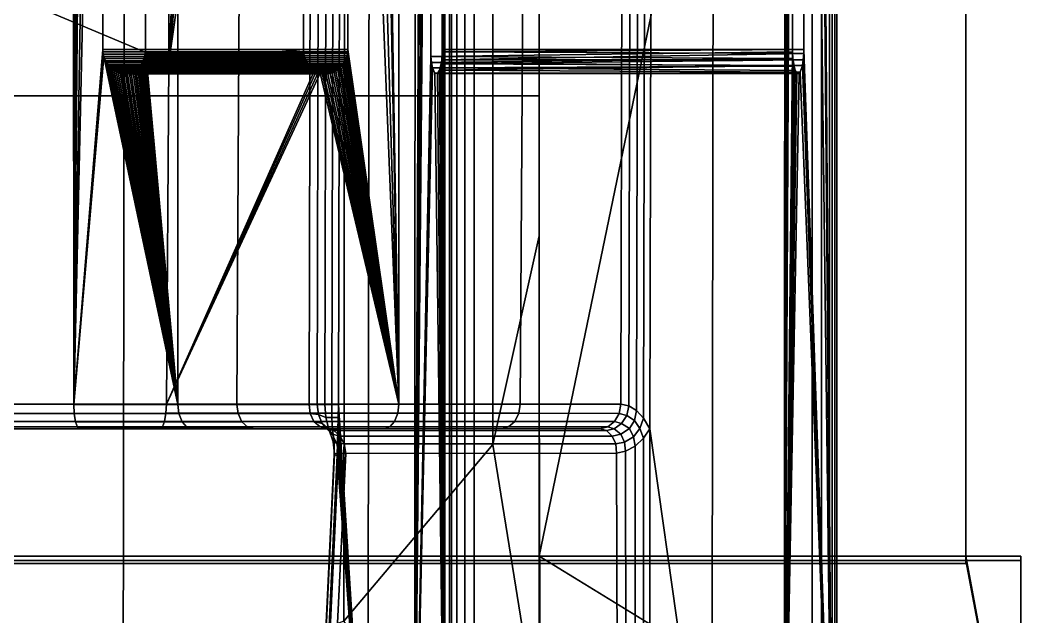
# Model space of a CAD drawing. Extents: x -11.8 to 11.8, y 0 to 23.8.
# Drawn here: x 9.78 to 11.822, y 4.457 to 5.674 of the extents above; entities that cross this region are included whole.
import ezdxf

# ---------------------------------------------------------------- set-up
doc = ezdxf.new("R2010")
doc.units = 0
doc.layers.add('SHP78CM5N_TRADECAD', color=251, linetype='CONTINUOUS')

msp = doc.modelspace()

# ---------------------------------------------------------------- linework, layer by layer
at = {"layer": 'SHP78CM5N_TRADECAD'}
for points in [[(9.9902, 4.278, 32.9068), (9.5391, 4.3194, 33.0011), (9.5391, 22.9691, 33.0011), (10.0176, 22.9691, 32.9098)], [(10.4404, 4.4481, 32.6025), (9.9902, 4.278, 32.9068), (10.0176, 22.9691, 32.9098), (10.4583, 22.9691, 32.6203)], [(10.7448, 4.8089, 32.1522), (10.4404, 4.4481, 32.6025), (10.4583, 22.9691, 32.6203), (10.7478, 22.9691, 32.1796)], [(10.8391, 22.9691, 31.7011), (10.8391, 5.234, 31.7011), (10.7448, 4.8089, 32.1522), (10.7478, 22.9691, 32.1796)], [(10.8391, 13.9465, 26.8857), (10.8391, 11.9646, 27.2942), (10.8391, 5.234, 31.7011), (10.8391, 22.9691, 31.7011)], [(11.4462, 3.9459, 29.1788), (11.4462, 3.9459, 29.2038), (11.4462, 19.7805, 29.3172), (11.4462, 19.8019, 29.2928)], [(11.4462, 12.0554, 27.1283), (11.4462, 11.355, 27.0879), (11.4462, 3.9459, 29.1788), (11.4462, 19.8019, 29.2928)], [(11.4462, 3.9459, 29.2038), (11.4461, 3.9459, 29.2288), (11.4462, 19.7647, 29.3425), (11.4462, 19.7805, 29.3172)], [(9.5009, 4.8906, 32.9333), (9.8895, 4.8904, 32.842), (9.8795, 19.7645, 32.8485)], [(9.5009, 4.8906, 32.9333), (9.8795, 19.7645, 32.8485), (9.8904, 19.7478, 32.8411)], [(9.8904, 19.7478, 32.8411), (9.7019, 19.749, 32.888), (9.5009, 4.8906, 32.9333)], [(9.6242, 5.7813, 33.7197), (9.7365, 19.7496, 33.7026), (10.0749, 19.7485, 33.6266), (10.0836, 5.5886, 33.6232)], [(9.8904, 19.7478, 32.8411), (9.8795, 19.7645, 32.8485), (9.8895, 4.8904, 32.842)], [(10.0966, 19.7496, 32.7218), (10.0346, 7.5145, 32.7742), (10.0359, 5.6145, 32.7761), (10.102, 4.8903, 32.7336)], [(10.0836, 5.5886, 33.6232), (10.0749, 19.7485, 33.6266), (10.3539, 13.2645, 33.4735), (10.355, 11.3645, 33.4753)], [(10.102, 4.8903, 32.7336), (10.2223, 4.8903, 32.6393), (10.3053, 19.7519, 32.5689), (10.0966, 19.7496, 32.7218)], [(10.3053, 19.7519, 32.5689), (10.2223, 4.8903, 32.6393), (10.3698, 4.8904, 32.5108), (10.4041, 19.7536, 32.4333)], [(10.3698, 4.8904, 32.5108), (10.3863, 4.8904, 32.4921), (10.4207, 19.7538, 32.4146), (10.4041, 19.7536, 32.4333)], [(10.3863, 4.8904, 32.4921), (10.4018, 4.8903, 32.4726), (10.4362, 19.754, 32.3951), (10.4207, 19.7538, 32.4146)], [(10.4018, 4.8903, 32.4726), (10.4161, 4.8901, 32.4523), (10.4507, 19.7542, 32.3747), (10.4362, 19.754, 32.3951)], [(10.4161, 4.8901, 32.4523), (10.4294, 4.8898, 32.4313), (10.464, 19.7544, 32.3537), (10.4507, 19.7542, 32.3747)], [(10.5116, 19.7548, 32.2826), (10.464, 19.7544, 32.3537), (10.4294, 4.8898, 32.4313), (10.4894, 3.9459, 32.3223)], [(10.4894, 3.9459, 32.3223), (10.5848, 3.9462, 32.1012), (10.5956, 19.7543, 32.1049), (10.5116, 19.7548, 32.2826)], [(10.5526, 4.8909, 33.3753), (10.5503, 19.7357, 33.377), (10.8946, 19.7531, 33.0873), (10.8, 4.8909, 33.1847)], [(10.6177, 12.2984, 31.9642), (10.5956, 19.7543, 32.1049), (10.5848, 3.9462, 32.1012), (10.6179, 11.3548, 31.9632)], [(10.6413, 11.3645, 31.8655), (10.6469, 3.946, 31.8423), (10.6469, 19.7517, 31.8423), (10.6413, 14.2395, 31.8655)], [(10.6561, 19.7516, 29.3921), (10.6469, 19.7517, 31.8423), (10.6469, 3.946, 31.8423), (10.6561, 3.9459, 29.2785)], [(10.6561, 3.9459, 29.2285), (10.6562, 3.9459, 29.2035), (10.6562, 19.7536, 29.3171), (10.6562, 19.7525, 29.3421)], [(10.6561, 3.9459, 29.2535), (10.6561, 3.9459, 29.2285), (10.6562, 19.7525, 29.3421), (10.6561, 19.7518, 29.3671)], [(10.6561, 3.9459, 29.2785), (10.6561, 3.9459, 29.2535), (10.6561, 19.7518, 29.3671), (10.6561, 19.7516, 29.3921)], [(10.6562, 3.9459, 29.2035), (10.6562, 3.9459, 29.1785), (10.6562, 19.7552, 29.2921), (10.6562, 19.7536, 29.3171)], [(10.6562, 3.9459, 29.1785), (10.6562, 11.355, 27.0876), (10.6562, 12.0554, 27.128), (10.6562, 19.7552, 29.2921)], [(10.8, 4.8909, 33.1847), (10.8946, 19.7531, 33.0873), (11.0403, 19.7543, 32.9093), (11.0058, 4.8909, 32.9869)], [(11.0219, 4.8876, 32.9686), (11.0058, 4.8909, 32.9869), (11.0403, 19.7543, 32.9093), (11.0568, 19.7544, 32.8907)], [(11.0376, 4.8779, 32.9487), (11.0219, 4.8876, 32.9686), (11.0568, 19.7544, 32.8907), (11.0723, 19.7545, 32.8712)], [(11.0522, 4.8621, 32.928), (11.0376, 4.8779, 32.9487), (11.0723, 19.7545, 32.8712), (11.0867, 19.7545, 32.8509)], [(11.0651, 4.8408, 32.9074), (11.0522, 4.8621, 32.928), (11.0867, 19.7545, 32.8509), (11.1, 19.7545, 32.8298)], [(11.2138, 19.7547, 32.6475), (11.1915, 3.9459, 32.6872), (11.0651, 4.8408, 32.9074), (11.1, 19.7545, 32.8298)], [(11.3392, 3.9459, 32.3498), (11.1915, 3.9459, 32.6872), (11.2138, 19.7547, 32.6475), (11.35, 19.7539, 32.3535)], [(11.3599, 11.3645, 32.2838), (11.3392, 3.9459, 32.3498), (11.35, 19.7539, 32.3535), (11.3612, 13.2645, 32.2844)], [(11.4369, 19.7516, 31.9274), (11.4369, 3.9459, 31.9274), (11.3828, 11.3645, 32.1848), (11.3841, 13.2695, 32.1856)], [(11.4461, 19.7516, 29.3924), (11.4461, 3.9459, 29.2788), (11.4369, 3.9459, 31.9274), (11.4369, 19.7516, 31.9274)], [(11.4461, 3.9459, 29.2288), (11.4461, 3.9459, 29.2538), (11.4461, 19.7549, 29.368), (11.4462, 19.7647, 29.3425)], [(11.4461, 3.9459, 29.2538), (11.4461, 3.9459, 29.2788), (11.4461, 19.7516, 29.3924), (11.4461, 19.7549, 29.368)], [(9.9427, 17.1145, 32.816), (9.9409, 19.0145, 32.8132), (9.8904, 19.7478, 32.8411), (9.8895, 4.8904, 32.842)], [(10.4444, 13.2645, 33.4295), (10.5503, 19.7357, 33.377), (10.5526, 4.8909, 33.3753), (10.4456, 11.3645, 33.4313)], [(9.9436, 16.1395, 32.8173), (9.9427, 17.1145, 32.816), (9.8895, 4.8904, 32.842)], [(9.9479, 11.3645, 32.8242), (9.9436, 16.1395, 32.8173), (9.8895, 4.8904, 32.842)], [(10.8391, 12.2355, 0.0397), (-11.8433, 14.8549, 0.0397), (-11.8433, 4.581, 0.0397), (10.8391, 4.581, 0.0397)], [(11.7095, 12.2436, 0.0397), (10.8391, 12.2355, 0.0397), (10.8391, 4.581, 0.0397), (11.7095, 8.787, 0.0397)], [(10.8391, 11.9646, 27.2942), (10.8391, 10.0756, 26.8859), (10.8391, 5.234, 31.7011)], [(9.9487, 8.4895, 32.8254), (9.9479, 11.3645, 32.8242), (9.8895, 4.8904, 32.842)], [(10.0836, 5.5886, 33.6232), (10.355, 11.3645, 33.4753), (10.3556, 10.3895, 33.4762)], [(10.5526, 4.8909, 33.3753), (10.4461, 10.3895, 33.4322), (10.4456, 11.3645, 33.4313)], [(10.6179, 11.3548, 31.9632), (10.5848, 3.9462, 32.1012), (10.6177, 10.3895, 31.9642), (10.619, 11.3415, 31.9587)], [(10.6469, 3.946, 31.8423), (10.6413, 11.3645, 31.8655), (10.6411, 10.3992, 31.8664), (10.6413, 8.4895, 31.8655)], [(10.6562, 3.9459, 29.1785), (10.6562, 10.493, 26.9418), (10.6562, 11.355, 27.0876)], [(11.3593, 10.3895, 32.2835), (11.3392, 3.9459, 32.3498), (11.3599, 11.3645, 32.2838), (11.3604, 11.3502, 32.2818)], [(11.4369, 3.9459, 31.9274), (11.3817, 10.4039, 32.1866), (11.3828, 11.3645, 32.1848)], [(11.4462, 11.355, 27.0879), (11.4462, 10.493, 26.9422), (11.4462, 3.9459, 29.1788)], [(10.6562, 3.9459, 29.1785), (10.6562, 9.9216, 26.7533), (10.6562, 10.493, 26.9418)], [(11.4462, 10.493, 26.9422), (11.4462, 9.9216, 26.7536), (11.4462, 3.9459, 29.1788)], [(11.4369, 3.9459, 31.9274), (11.3809, 8.4895, 32.184), (11.3817, 10.4039, 32.1866)], [(10.0836, 5.5886, 33.6232), (10.3556, 10.3895, 33.4762), (10.3567, 8.4895, 33.4779)], [(10.5526, 4.8909, 33.3753), (10.4472, 8.4895, 33.4339), (10.4461, 10.3895, 33.4322)], [(10.5848, 3.9462, 32.1012), (10.6177, 8.4846, 31.9639), (10.6177, 10.3895, 31.9642)], [(11.3392, 3.9459, 32.3498), (11.3593, 10.3895, 32.2835), (11.3581, 8.4846, 32.2828)], [(10.8391, 9.0978, 26.3881), (10.8391, 4.9434, 31.7011), (10.8391, 5.234, 31.7011), (10.8391, 10.0756, 26.8859)], [(10.6562, 3.9459, 29.1785), (10.6562, 9.4008, 26.4923), (10.6562, 9.9216, 26.7533)], [(11.4462, 9.9216, 26.7536), (11.4462, 9.4008, 26.4926), (11.4462, 3.9459, 29.1788)], [(10.6562, 3.9459, 29.1785), (10.6562, 8.9125, 26.1578), (10.6562, 9.4008, 26.4923)], [(11.4462, 9.4008, 26.4926), (11.4462, 8.9125, 26.1581), (11.4462, 3.9459, 29.1788)], [(10.8391, 8.1896, 25.6384), (10.8391, 4.5783, 31.8761), (10.8391, 4.9434, 31.7011), (10.8391, 9.0978, 26.3881)], [(10.6562, 3.9459, 29.1785), (10.6562, 8.4673, 25.7542), (10.6562, 8.9125, 26.1578)], [(11.4462, 8.9125, 26.1581), (11.4462, 8.4673, 25.7545), (11.4462, 3.9459, 29.1788)], [(11.7096, 7.1256, 4.7574), (11.7095, 8.8787, 2.9884), (11.7095, 8.7869, 0.0397), (11.7095, 4.581, 0.0397)], [(11.7095, 8.787, 0.0397), (10.8391, 4.581, 0.0397), (11.7095, 4.581, 0.0397), (11.7095, 8.7869, 0.0397)], [(9.9487, 7.5145, 32.8254), (9.9487, 8.4895, 32.8254), (9.8895, 4.8904, 32.842)], [(10.0836, 5.5886, 33.6232), (10.3567, 8.4895, 33.4779), (10.3569, 8.4846, 33.4778)], [(10.0836, 5.5886, 33.6232), (10.3569, 8.4846, 33.4778), (10.3575, 7.5195, 33.4787)], [(10.5526, 4.8909, 33.3753), (10.4478, 7.5145, 33.4348), (10.4472, 8.4895, 33.4339)], [(10.5848, 3.9462, 32.1012), (10.6177, 7.5145, 31.9642), (10.6177, 8.4846, 31.9639)], [(10.6469, 3.946, 31.8423), (10.6413, 8.4895, 31.8655), (10.6413, 7.5145, 31.8655)], [(11.3392, 3.9459, 32.3498), (11.3581, 8.4846, 32.2828), (11.3574, 7.5145, 32.2827)], [(11.379, 5.6145, 32.1832), (11.3798, 7.5289, 32.1858), (11.3809, 8.4895, 32.184)], [(11.4369, 3.9459, 31.9274), (11.379, 5.6145, 32.1832), (11.3809, 8.4895, 32.184)], [(10.6562, 3.9459, 29.1785), (10.6562, 8.0757, 25.2876), (10.6562, 8.4673, 25.7542)], [(11.4462, 8.4673, 25.7545), (11.4462, 8.0757, 25.288), (11.4462, 3.9459, 29.1788)], [(10.8391, 7.5937, 24.5935), (10.8391, 4.4466, 31.8095), (10.8391, 4.5783, 31.8761), (10.8391, 8.1896, 25.6384)], [(10.6562, 3.9459, 29.1785), (10.6562, 7.7499, 24.7937), (10.6562, 8.0757, 25.2876)], [(11.4462, 8.0757, 25.288), (11.4462, 7.7499, 24.794), (11.4462, 3.9459, 29.1788)], [(10.6562, 3.9459, 29.1785), (10.6562, 7.5006, 24.3073), (10.6562, 7.7499, 24.7937)], [(11.4462, 7.7499, 24.794), (11.4462, 7.5006, 24.3077), (11.4462, 3.9459, 29.1788)], [(10.8391, 7.1472, 23.1827), (10.8391, 4.332, 31.7658), (10.8391, 4.4466, 31.8095), (10.8391, 7.5937, 24.5935)], [(10.0836, 5.5886, 33.6232), (10.3575, 7.5195, 33.4787), (10.3573, 7.5145, 33.4788)], [(10.6413, 7.5145, 31.8655), (11.3798, 7.5289, 32.1858), (11.379, 5.6145, 32.1832), (10.6413, 5.6145, 31.8655)], [(9.9487, 5.6145, 32.8255), (9.9487, 7.5145, 32.8254), (9.8895, 4.8904, 32.842)], [(9.9487, 5.6145, 32.8255), (10.3584, 5.6145, 33.4805), (10.3573, 7.5145, 33.4788), (9.9487, 7.5145, 32.8254)], [(10.4489, 5.6145, 33.4365), (10.0359, 5.6145, 32.7761), (10.0346, 7.5145, 32.7742), (10.4478, 7.5145, 33.4348)], [(10.0836, 5.5886, 33.6232), (10.3573, 7.5145, 33.4788), (10.3584, 5.6145, 33.4805)], [(10.5526, 4.8909, 33.3753), (10.4489, 5.6145, 33.4365), (10.4478, 7.5145, 33.4348)], [(10.5848, 3.9462, 32.1012), (10.6181, 5.6002, 31.9621), (10.6177, 7.5145, 31.9642)], [(10.6181, 5.6002, 31.9621), (11.3561, 5.6096, 32.2819), (11.3574, 7.5145, 32.2827), (10.6177, 7.5145, 31.9642)], [(10.6469, 3.946, 31.8423), (10.6413, 7.5145, 31.8655), (10.6413, 5.6145, 31.8655)], [(10.6562, 3.9459, 29.1785), (10.6562, 7.3138, 23.7939), (10.6562, 7.5006, 24.3073)], [(11.3392, 3.9459, 32.3498), (11.3574, 7.5145, 32.2827), (11.3561, 5.6096, 32.2819)], [(11.4462, 7.5006, 24.3077), (11.4462, 7.3138, 23.7942), (11.4462, 3.9459, 29.1788)], [(10.6562, 3.9459, 29.1785), (10.6562, 7.1746, 23.2194), (10.6562, 7.3138, 23.7939)], [(11.4462, 7.3138, 23.7942), (11.4462, 7.1746, 23.2197), (11.4462, 3.9459, 29.1788)], [(10.6562, 3.9459, 29.1785), (10.6562, 7.0882, 22.5968), (10.6562, 7.1746, 23.2194)], [(11.4462, 7.1746, 23.2197), (11.4462, 7.0882, 22.5971), (11.4462, 3.9459, 29.1788)], [(10.8391, 3.9269, 31.7011), (10.8391, 4.332, 31.7658), (10.8391, 7.1472, 23.1827)], [(10.8391, 7.1472, 23.1827), (10.8391, 7.1256, 16.3742), (10.8391, 3.9269, 12.3002), (10.8391, 3.9269, 31.7011)], [(10.8391, 3.9269, 12.2954), (10.8391, 7.1256, 16.3708), (10.8391, 7.1256, 7.1099), (10.8391, 3.9269, 6.3166)], [(10.8391, 3.9269, 12.3002), (10.8391, 7.1256, 16.3742), (10.8391, 7.1256, 16.3708), (10.8391, 3.9269, 12.2954)], [(10.8391, 5.5195, 6.3166), (10.8391, 7.1256, 7.1099), (10.8391, 5.704, 6.001)], [(10.8391, 5.5195, 6.3166), (10.8391, 3.9269, 6.3166), (10.8391, 7.1256, 7.1099)], [(11.7095, 4.5719, 3.3044), (11.7096, 7.1256, 4.7574), (11.7095, 4.581, 0.0397)], [(11.7096, 7.1256, 4.7574), (11.7095, 4.5719, 3.3044), (11.7095, 4.5661, 3.7945), (11.7095, 5.7163, 4.9527)], [(10.6562, 3.9823, 8.3646), (10.66, 3.9801, 8.3441), (10.66, 7.0906, 8.3325), (10.6562, 7.0858, 8.3621)], [(10.6562, 7.0592, 21.9408), (10.6562, 7.0882, 22.5968), (10.6562, 3.9459, 29.1785), (10.6562, 3.9737, 13.305)], [(10.66, 3.9801, 8.3441), (10.6709, 3.9782, 8.3267), (10.6709, 7.0946, 8.3075), (10.66, 7.0906, 8.3325)], [(10.6709, 3.9782, 8.3267), (10.6871, 3.9769, 8.3152), (10.6871, 7.0972, 8.2909), (10.6709, 7.0946, 8.3075)], [(10.6871, 3.9769, 8.3152), (10.7062, 3.9765, 8.3111), (10.7062, 7.0982, 8.2848), (10.6871, 7.0972, 8.2909)], [(11.3962, 3.9765, 8.3114), (11.3962, 7.0982, 8.2851), (10.7062, 7.0982, 8.2848), (10.7062, 3.9765, 8.3111)], [(11.3962, 3.9765, 8.3114), (11.4154, 3.9769, 8.3155), (11.4153, 7.0972, 8.2912), (11.3962, 7.0982, 8.2851)], [(11.4154, 3.9769, 8.3155), (11.4316, 3.9782, 8.3271), (11.4316, 7.0946, 8.3078), (11.4153, 7.0972, 8.2912)], [(11.4316, 3.9782, 8.3271), (11.4424, 3.9801, 8.3444), (11.4425, 7.0906, 8.3328), (11.4316, 7.0946, 8.3078)], [(11.4424, 3.9801, 8.3444), (11.4462, 3.9823, 8.3649), (11.4462, 7.0858, 8.3625), (11.4425, 7.0906, 8.3328)], [(11.4462, 3.9459, 29.1788), (11.4462, 7.0882, 22.5971), (11.4462, 7.0592, 21.9411), (11.4462, 3.9737, 13.305)], [(10.6562, 7.0795, 11.5923), (10.6562, 3.9767, 11.5923), (10.6562, 3.9823, 8.3646), (10.6562, 7.0858, 8.3621)], [(10.6562, 7.0761, 13.305), (10.6562, 3.9737, 13.305), (10.6562, 3.9767, 11.5923), (10.6562, 7.0795, 11.5923)], [(10.6562, 3.9737, 13.305), (10.6562, 7.0761, 13.305), (10.6562, 7.0592, 21.9408)], [(11.4462, 3.9767, 11.5923), (11.4462, 7.0795, 11.5923), (11.4462, 7.0858, 8.3625), (11.4462, 3.9823, 8.3649)], [(11.4462, 3.9737, 13.305), (11.4462, 7.0761, 13.305), (11.4462, 7.0795, 11.5923), (11.4462, 3.9767, 11.5923)], [(11.4462, 7.0592, 21.9411), (11.4462, 7.0761, 13.305), (11.4462, 3.9737, 13.305)], [(9.6208, 4.8909, 33.72), (9.6242, 5.7813, 33.7197), (10.0836, 5.5886, 33.6232), (10.0787, 4.8909, 33.6256)], [(-10.9122, 5.7163, 4.9527), (11.7095, 5.7163, 4.9527), (11.7095, 4.5661, 3.7945), (-11.8433, 4.5661, 3.7945)], [(10.8391, 5.5195, 6.3166), (10.8391, 5.704, 6.001), (-10.9122, 5.704, 6.001), (-10.9122, 5.5195, 6.3166)], [(9.949, 5.6096, 32.8254), (9.9487, 5.6145, 32.8255), (9.8895, 4.8904, 32.842)], [(9.9496, 5.6048, 32.8251), (9.949, 5.6096, 32.8254), (9.8895, 4.8904, 32.842)], [(9.9496, 5.6048, 32.8251), (9.8895, 4.8904, 32.842), (9.9507, 5.6002, 32.8247)], [(9.9507, 5.6002, 32.8247), (9.8895, 4.8904, 32.842), (10.102, 4.8903, 32.7336)], [(10.3584, 5.6145, 33.4805), (9.9487, 5.6145, 32.8255), (9.949, 5.6096, 32.8254), (10.3586, 5.6096, 33.4804)], [(10.3586, 5.6096, 33.4804), (9.949, 5.6096, 32.8254), (9.9496, 5.6048, 32.8251), (10.3592, 5.6048, 33.4801)], [(10.3592, 5.6048, 33.4801), (9.9496, 5.6048, 32.8251), (9.9507, 5.6002, 32.8247), (10.3603, 5.6002, 33.4797)], [(9.9522, 5.5958, 32.8241), (9.9507, 5.6002, 32.8247), (10.102, 4.8903, 32.7336)], [(10.3603, 5.6002, 33.4797), (9.9507, 5.6002, 32.8247), (9.9522, 5.5958, 32.8241), (10.3617, 5.5958, 33.479)], [(9.954, 5.5915, 32.8234), (9.9522, 5.5958, 32.8241), (10.102, 4.8903, 32.7336)], [(10.3617, 5.5958, 33.479), (9.9522, 5.5958, 32.8241), (9.954, 5.5915, 32.8234), (10.3634, 5.5915, 33.4781)], [(10.102, 4.8903, 32.7336), (10.0334, 5.5972, 32.7779), (10.0319, 5.5929, 32.779)], [(10.0334, 5.5972, 32.7779), (10.4462, 5.5972, 33.4379), (10.4445, 5.5929, 33.4387), (10.0319, 5.5929, 32.779)], [(10.102, 4.8903, 32.7336), (10.0345, 5.6017, 32.7771), (10.0334, 5.5972, 32.7779)], [(10.0345, 5.6017, 32.7771), (10.4474, 5.6017, 33.4373), (10.4462, 5.5972, 33.4379), (10.0334, 5.5972, 32.7779)], [(10.102, 4.8903, 32.7336), (10.0353, 5.6064, 32.7765), (10.0345, 5.6017, 32.7771)], [(10.0353, 5.6064, 32.7765), (10.4483, 5.6064, 33.4368), (10.4474, 5.6017, 33.4373), (10.0345, 5.6017, 32.7771)], [(10.102, 4.8903, 32.7336), (10.0357, 5.6096, 32.7763), (10.0353, 5.6064, 32.7765)], [(10.0357, 5.6096, 32.7763), (10.4487, 5.6096, 33.4367), (10.4483, 5.6064, 33.4368), (10.0353, 5.6064, 32.7765)], [(10.102, 4.8903, 32.7336), (10.0359, 5.6145, 32.7761), (10.0357, 5.6096, 32.7763)], [(10.0359, 5.6145, 32.7761), (10.4489, 5.6145, 33.4365), (10.4487, 5.6096, 33.4367), (10.0357, 5.6096, 32.7763)], [(10.0836, 5.5886, 33.6232), (10.3584, 5.6145, 33.4805), (10.3586, 5.6096, 33.4804)], [(10.0836, 5.5886, 33.6232), (10.3586, 5.6096, 33.4804), (10.3592, 5.6048, 33.4801)], [(10.0836, 5.5886, 33.6232), (10.3592, 5.6048, 33.4801), (10.3603, 5.6002, 33.4797)], [(10.0836, 5.5886, 33.6232), (10.3603, 5.6002, 33.4797), (10.3617, 5.5958, 33.479)], [(10.0836, 5.5886, 33.6232), (10.3617, 5.5958, 33.479), (10.3634, 5.5915, 33.4781)], [(10.5526, 4.8909, 33.3753), (10.4445, 5.5929, 33.4387), (10.4462, 5.5972, 33.4379)], [(10.5526, 4.8909, 33.3753), (10.4462, 5.5972, 33.4379), (10.4474, 5.6017, 33.4373)], [(10.5526, 4.8909, 33.3753), (10.4474, 5.6017, 33.4373), (10.4483, 5.6064, 33.4368)], [(10.5526, 4.8909, 33.3753), (10.4483, 5.6064, 33.4368), (10.4487, 5.6096, 33.4367)], [(10.5526, 4.8909, 33.3753), (10.4487, 5.6096, 33.4367), (10.4489, 5.6145, 33.4365)], [(10.5848, 3.9462, 32.1012), (10.6195, 5.5875, 31.9564), (10.6181, 5.6002, 31.9621)], [(10.6181, 5.6002, 31.9621), (11.3569, 5.5958, 32.2786), (11.3561, 5.6096, 32.2819)], [(10.6195, 5.5875, 31.9564), (11.3569, 5.5958, 32.2786), (10.6181, 5.6002, 31.9621)], [(10.6195, 5.5875, 31.9564), (11.3592, 5.5803, 32.2687), (11.3569, 5.5958, 32.2786)], [(10.6413, 5.6096, 31.8657), (11.3788, 5.6064, 32.1838), (10.6402, 5.5929, 31.8703)], [(10.6469, 3.946, 31.8423), (10.6413, 5.6096, 31.8657), (10.6402, 5.5929, 31.8703)], [(10.6402, 5.5929, 31.8703), (11.3788, 5.6064, 32.1838), (11.3779, 5.5929, 32.188)], [(10.6413, 5.6096, 31.8657), (11.379, 5.6145, 32.1832), (11.3788, 5.6064, 32.1838)], [(11.379, 5.6145, 32.1832), (10.6413, 5.6096, 31.8657), (10.6413, 5.6145, 31.8655)], [(10.6469, 3.946, 31.8423), (10.6413, 5.6145, 31.8655), (10.6413, 5.6096, 31.8657)], [(11.3392, 3.9459, 32.3498), (11.3561, 5.6096, 32.2819), (11.3569, 5.5958, 32.2786)], [(11.3392, 3.9459, 32.3498), (11.3569, 5.5958, 32.2786), (11.3592, 5.5803, 32.2687)], [(11.4369, 3.9459, 31.9274), (11.3779, 5.5929, 32.188), (11.3788, 5.6064, 32.1838)], [(11.4369, 3.9459, 31.9274), (11.3788, 5.6064, 32.1838), (11.379, 5.6145, 32.1832)], [(9.9563, 5.5875, 32.8226), (9.954, 5.5915, 32.8234), (10.102, 4.8903, 32.7336)], [(10.3634, 5.5915, 33.4781), (9.954, 5.5915, 32.8234), (9.9563, 5.5875, 32.8226), (10.3656, 5.5875, 33.4771)], [(9.9588, 5.5838, 32.8216), (9.9563, 5.5875, 32.8226), (10.102, 4.8903, 32.7336)], [(10.368, 5.5838, 33.4759), (10.3656, 5.5875, 33.4771), (9.9563, 5.5875, 32.8226), (9.9588, 5.5838, 32.8216)], [(9.9616, 5.5803, 32.8205), (9.9588, 5.5838, 32.8216), (10.102, 4.8903, 32.7336)], [(10.3707, 5.5803, 33.4746), (10.368, 5.5838, 33.4759), (9.9588, 5.5838, 32.8216), (9.9616, 5.5803, 32.8205)], [(9.9648, 5.5771, 32.8193), (9.9616, 5.5803, 32.8205), (10.102, 4.8903, 32.7336)], [(10.3707, 5.5803, 33.4746), (9.9616, 5.5803, 32.8205), (9.9648, 5.5771, 32.8193), (10.3737, 5.5771, 33.4732)], [(9.9682, 5.5742, 32.818), (9.9648, 5.5771, 32.8193), (10.102, 4.8903, 32.7336)], [(10.3737, 5.5771, 33.4732), (9.9648, 5.5771, 32.8193), (9.9682, 5.5742, 32.818), (10.3769, 5.5742, 33.4716)], [(10.102, 4.8903, 32.7336), (10.0231, 5.5781, 32.7854), (10.0203, 5.5751, 32.7875)], [(10.0231, 5.5781, 32.7854), (10.4347, 5.5781, 33.4435), (10.4316, 5.5751, 33.445), (10.0203, 5.5751, 32.7875)], [(10.0257, 5.5814, 32.7835), (10.4376, 5.5814, 33.4421), (10.4347, 5.5781, 33.4435), (10.0231, 5.5781, 32.7854)], [(10.102, 4.8903, 32.7336), (10.0257, 5.5814, 32.7835), (10.0231, 5.5781, 32.7854)], [(10.102, 4.8903, 32.7336), (10.0281, 5.585, 32.7818), (10.0257, 5.5814, 32.7835)], [(10.0281, 5.585, 32.7818), (10.4402, 5.585, 33.4408), (10.4376, 5.5814, 33.4421), (10.0257, 5.5814, 32.7835)], [(10.102, 4.8903, 32.7336), (10.0301, 5.5888, 32.7803), (10.0281, 5.585, 32.7818)], [(10.0301, 5.5888, 32.7803), (10.4425, 5.5888, 33.4397), (10.4402, 5.585, 33.4408), (10.0281, 5.585, 32.7818)], [(10.102, 4.8903, 32.7336), (10.0319, 5.5929, 32.779), (10.0301, 5.5888, 32.7803)], [(10.0319, 5.5929, 32.779), (10.4445, 5.5929, 33.4387), (10.4425, 5.5888, 33.4397), (10.0301, 5.5888, 32.7803)], [(10.0787, 4.8909, 33.6256), (10.0836, 5.5886, 33.6232), (10.3804, 5.5716, 33.4699)], [(10.0836, 5.5886, 33.6232), (10.3634, 5.5915, 33.4781), (10.3656, 5.5875, 33.4771)], [(10.0836, 5.5886, 33.6232), (10.3656, 5.5875, 33.4771), (10.368, 5.5838, 33.4759)], [(10.0836, 5.5886, 33.6232), (10.368, 5.5838, 33.4759), (10.3707, 5.5803, 33.4746)], [(10.0836, 5.5886, 33.6232), (10.3707, 5.5803, 33.4746), (10.3737, 5.5771, 33.4732)], [(10.0836, 5.5886, 33.6232), (10.3737, 5.5771, 33.4732), (10.3769, 5.5742, 33.4716)], [(10.0836, 5.5886, 33.6232), (10.3769, 5.5742, 33.4716), (10.3804, 5.5716, 33.4699)], [(10.5526, 4.8909, 33.3753), (10.4316, 5.5751, 33.445), (10.4347, 5.5781, 33.4435)], [(10.5526, 4.8909, 33.3753), (10.4347, 5.5781, 33.4435), (10.4376, 5.5814, 33.4421)], [(10.5526, 4.8909, 33.3753), (10.4376, 5.5814, 33.4421), (10.4402, 5.585, 33.4408)], [(10.5526, 4.8909, 33.3753), (10.4402, 5.585, 33.4408), (10.4425, 5.5888, 33.4397)], [(10.5526, 4.8909, 33.3753), (10.4425, 5.5888, 33.4397), (10.4445, 5.5929, 33.4387)], [(10.5848, 3.9462, 32.1012), (10.6217, 5.5771, 31.9475), (10.6195, 5.5875, 31.9564)], [(10.5848, 3.9462, 32.1012), (10.6469, 3.946, 31.8423), (10.6265, 5.5662, 31.9274), (10.6217, 5.5771, 31.9475)], [(10.6195, 5.5875, 31.9564), (10.6217, 5.5771, 31.9475), (11.3592, 5.5803, 32.2687)], [(10.6217, 5.5771, 31.9475), (11.3616, 5.5716, 32.2581), (11.3592, 5.5803, 32.2687)], [(10.6217, 5.5771, 31.9475), (10.6265, 5.5662, 31.9274), (11.3646, 5.5662, 32.2453), (11.3616, 5.5716, 32.2581)], [(10.6391, 5.585, 31.875), (11.3761, 5.5814, 32.1955), (10.6359, 5.5724, 31.8882)], [(10.6469, 3.946, 31.8423), (10.6391, 5.585, 31.875), (10.6359, 5.5724, 31.8882)], [(10.6359, 5.5724, 31.8882), (11.3761, 5.5814, 32.1955), (11.3718, 5.5682, 32.2141)], [(10.6391, 5.585, 31.875), (11.3779, 5.5929, 32.188), (11.3761, 5.5814, 32.1955)], [(10.6391, 5.585, 31.875), (10.6402, 5.5929, 31.8703), (11.3779, 5.5929, 32.188)], [(10.6469, 3.946, 31.8423), (10.6402, 5.5929, 31.8703), (10.6391, 5.585, 31.875)], [(11.3392, 3.9459, 32.3498), (11.3592, 5.5803, 32.2687), (11.3616, 5.5716, 32.2581)], [(11.4369, 3.9459, 31.9274), (11.3718, 5.5682, 32.2141), (11.3761, 5.5814, 32.1955)], [(11.4369, 3.9459, 31.9274), (11.3761, 5.5814, 32.1955), (11.3779, 5.5929, 32.188)], [(9.9719, 5.5716, 32.8166), (9.9682, 5.5742, 32.818), (10.102, 4.8903, 32.7336)], [(10.3769, 5.5742, 33.4716), (9.9682, 5.5742, 32.818), (9.9719, 5.5716, 32.8166), (10.3804, 5.5716, 33.4699)], [(9.9758, 5.5694, 32.8151), (9.9719, 5.5716, 32.8166), (10.102, 4.8903, 32.7336)], [(10.3804, 5.5716, 33.4699), (9.9719, 5.5716, 32.8166), (9.9758, 5.5694, 32.8151), (10.3841, 5.5694, 33.4681)], [(9.9799, 5.5676, 32.8135), (9.9758, 5.5694, 32.8151), (10.102, 4.8903, 32.7336)], [(10.388, 5.5676, 33.4662), (10.3841, 5.5694, 33.4681), (9.9758, 5.5694, 32.8151), (9.9799, 5.5676, 32.8135)], [(10.388, 5.5676, 33.4662), (9.9799, 5.5676, 32.8135), (9.9842, 5.5662, 32.8119), (10.3921, 5.5662, 33.4642)], [(9.9842, 5.5662, 32.8119), (9.9799, 5.5676, 32.8135), (10.102, 4.8903, 32.7336)], [(9.9869, 5.5656, 32.8108), (9.9842, 5.5662, 32.8119), (10.102, 4.8903, 32.7336)], [(10.3921, 5.5662, 33.4642), (9.9842, 5.5662, 32.8119), (9.9869, 5.5656, 32.8108), (10.3963, 5.5652, 33.4622)], [(9.9884, 5.5652, 32.8098), (9.9869, 5.5656, 32.8108), (10.102, 4.8903, 32.7336)], [(9.9884, 5.5652, 32.8098), (10.3963, 5.5652, 33.4622), (9.9869, 5.5656, 32.8108)], [(9.9911, 5.5648, 32.8081), (9.9884, 5.5652, 32.8098), (10.102, 4.8903, 32.7336)], [(9.9911, 5.5648, 32.8081), (10.3992, 5.5648, 33.4608), (10.3963, 5.5652, 33.4622), (9.9884, 5.5652, 32.8098)], [(9.9953, 5.5645, 32.8054), (9.9911, 5.5648, 32.8081), (10.102, 4.8903, 32.7336)], [(9.9953, 5.5645, 32.8054), (10.4037, 5.5645, 33.4586), (10.3992, 5.5648, 33.4608), (9.9911, 5.5648, 32.8081)], [(9.9953, 5.5645, 32.8054), (9.997, 5.5646, 32.8043), (10.4081, 5.5648, 33.4564), (10.4037, 5.5645, 33.4586)], [(9.997, 5.5646, 32.8043), (9.9953, 5.5645, 32.8054), (10.102, 4.8903, 32.7336)], [(9.9993, 5.5648, 32.8026), (9.997, 5.5646, 32.8043), (10.102, 4.8903, 32.7336)], [(9.9993, 5.5648, 32.8026), (10.4081, 5.5648, 33.4564), (9.997, 5.5646, 32.8043)], [(10.102, 4.8903, 32.7336), (10.0032, 5.5655, 32.7998), (9.9993, 5.5648, 32.8026)], [(9.9993, 5.5648, 32.8026), (10.0032, 5.5655, 32.7998), (10.4125, 5.5655, 33.4543), (10.4081, 5.5648, 33.4564)], [(10.102, 4.8903, 32.7336), (10.0069, 5.5666, 32.7971), (10.0032, 5.5655, 32.7998)], [(10.0069, 5.5666, 32.7971), (10.4167, 5.5666, 33.4523), (10.4125, 5.5655, 33.4543), (10.0032, 5.5655, 32.7998)], [(10.102, 4.8903, 32.7336), (10.0105, 5.5682, 32.7945), (10.0069, 5.5666, 32.7971)], [(10.0105, 5.5682, 32.7945), (10.4207, 5.5682, 33.4503), (10.4167, 5.5666, 33.4523), (10.0069, 5.5666, 32.7971)], [(10.0105, 5.5682, 32.7945), (10.014, 5.5701, 32.792), (10.4245, 5.5701, 33.4485), (10.4207, 5.5682, 33.4503)], [(10.102, 4.8903, 32.7336), (10.014, 5.5701, 32.792), (10.0105, 5.5682, 32.7945)], [(10.102, 4.8903, 32.7336), (10.0172, 5.5724, 32.7897), (10.014, 5.5701, 32.792)], [(10.0172, 5.5724, 32.7897), (10.4281, 5.5724, 33.4467), (10.4245, 5.5701, 33.4485), (10.014, 5.5701, 32.792)], [(10.102, 4.8903, 32.7336), (10.0203, 5.5751, 32.7875), (10.0172, 5.5724, 32.7897)], [(10.0172, 5.5724, 32.7897), (10.0203, 5.5751, 32.7875), (10.4316, 5.5751, 33.445), (10.4281, 5.5724, 33.4467)], [(10.0787, 4.8909, 33.6256), (10.3804, 5.5716, 33.4699), (10.3841, 5.5694, 33.4681)], [(10.0787, 4.8909, 33.6256), (10.3841, 5.5694, 33.4681), (10.388, 5.5676, 33.4662)], [(10.0787, 4.8909, 33.6256), (10.388, 5.5676, 33.4662), (10.3921, 5.5662, 33.4642)], [(10.5526, 4.8909, 33.3753), (10.0787, 4.8909, 33.6256), (10.3921, 5.5662, 33.4642)], [(10.5526, 4.8909, 33.3753), (10.3921, 5.5662, 33.4642), (10.3963, 5.5652, 33.4622)], [(10.5526, 4.8909, 33.3753), (10.3963, 5.5652, 33.4622), (10.3992, 5.5648, 33.4608)], [(10.5526, 4.8909, 33.3753), (10.3992, 5.5648, 33.4608), (10.4037, 5.5645, 33.4586)], [(10.5526, 4.8909, 33.3753), (10.4037, 5.5645, 33.4586), (10.4081, 5.5648, 33.4564)], [(10.5526, 4.8909, 33.3753), (10.4081, 5.5648, 33.4564), (10.4125, 5.5655, 33.4543)], [(10.5526, 4.8909, 33.3753), (10.4125, 5.5655, 33.4543), (10.4167, 5.5666, 33.4523)], [(10.5526, 4.8909, 33.3753), (10.4167, 5.5666, 33.4523), (10.4207, 5.5682, 33.4503)], [(10.5526, 4.8909, 33.3753), (10.4207, 5.5682, 33.4503), (10.4245, 5.5701, 33.4485)], [(10.5526, 4.8909, 33.3753), (10.4245, 5.5701, 33.4485), (10.4281, 5.5724, 33.4467)], [(10.5526, 4.8909, 33.3753), (10.4281, 5.5724, 33.4467), (10.4316, 5.5751, 33.445)], [(10.6265, 5.5662, 31.9274), (10.6318, 5.5655, 31.9052), (11.3697, 5.5655, 32.223), (11.3646, 5.5662, 32.2453)], [(10.6469, 3.946, 31.8423), (10.6318, 5.5655, 31.9052), (10.6265, 5.5662, 31.9274)], [(10.6359, 5.5724, 31.8882), (11.3718, 5.5682, 32.2141), (11.3697, 5.5655, 32.223), (10.6318, 5.5655, 31.9052)], [(10.6469, 3.946, 31.8423), (10.6359, 5.5724, 31.8882), (10.6318, 5.5655, 31.9052)], [(11.3392, 3.9459, 32.3498), (11.3616, 5.5716, 32.2581), (11.3646, 5.5662, 32.2453)], [(11.4369, 3.9459, 31.9274), (11.3392, 3.9459, 32.3498), (11.3697, 5.5655, 32.223), (11.3718, 5.5682, 32.2141)], [(11.3392, 3.9459, 32.3498), (11.3646, 5.5662, 32.2453), (11.3697, 5.5655, 32.223)], [(10.8391, 3.9269, 6.3166), (10.8391, 5.5195, 6.3166), (-10.9122, 5.5195, 6.3166), (-10.9122, 3.9269, 6.3166)], [(10.7448, 4.8089, 32.1522), (10.8391, 5.234, 31.7011), (10.8391, 4.9434, 31.7011), (10.8408, 4.2096, 32.6479)], [(10.8391, 4.5783, 31.8761), (10.8408, 4.1247, 32.67), (10.8408, 4.2096, 32.6479), (10.8391, 4.9434, 31.7011)], [(9.5009, 4.8906, 32.9333), (9.5012, 4.8715, 32.9372), (9.8903, 4.872, 32.8455), (9.8895, 4.8904, 32.842)], [(9.62, 4.8718, 33.7163), (9.6208, 4.8909, 33.72), (10.0787, 4.8909, 33.6256), (10.0777, 4.8725, 33.6223)], [(9.8895, 4.8904, 32.842), (9.8903, 4.872, 32.8455), (10.104, 4.8719, 32.7365), (10.102, 4.8903, 32.7336)], [(10.0777, 4.8725, 33.6223), (10.0787, 4.8909, 33.6256), (10.5526, 4.8909, 33.3753), (10.5506, 4.8725, 33.3724)], [(10.102, 4.8903, 32.7336), (10.104, 4.8719, 32.7365), (10.2247, 4.8719, 32.6418), (10.2223, 4.8903, 32.6393)], [(10.2223, 4.8903, 32.6393), (10.2247, 4.8719, 32.6418), (10.3718, 4.8716, 32.5121), (10.3698, 4.8904, 32.5108)], [(10.3863, 4.8904, 32.4921), (10.3698, 4.8904, 32.5108), (10.3718, 4.8716, 32.5121), (10.3889, 4.8697, 32.4941)], [(10.4037, 4.8639, 32.4743), (10.4018, 4.8903, 32.4726), (10.3863, 4.8904, 32.4921), (10.3889, 4.8697, 32.4941)], [(10.4158, 4.864, 32.4528), (10.4161, 4.8901, 32.4523), (10.4018, 4.8903, 32.4726), (10.4037, 4.8639, 32.4743)], [(10.4291, 4.864, 32.4315), (10.4294, 4.8898, 32.4313), (10.4161, 4.8901, 32.4523), (10.4158, 4.864, 32.4528)], [(10.4294, 4.8898, 32.4313), (10.4291, 4.864, 32.4315), (10.4894, 3.9459, 32.3223)], [(10.5506, 4.8725, 33.3724), (10.5526, 4.8909, 33.3753), (10.8, 4.8909, 33.1847), (10.7974, 4.8725, 33.1824)], [(10.7974, 4.8725, 33.1824), (10.8, 4.8909, 33.1847), (11.0058, 4.8909, 32.9869), (11.002, 4.8716, 32.9841)], [(11.002, 4.8716, 32.9841), (11.0058, 4.8909, 32.9869), (11.0219, 4.8876, 32.9686), (11.0177, 4.8679, 32.967)], [(11.0177, 4.8679, 32.967), (11.0219, 4.8876, 32.9686), (11.0376, 4.8779, 32.9487), (11.0339, 4.8574, 32.9481)], [(9.5012, 4.8715, 32.9372), (9.5027, 4.8553, 32.948), (9.893, 4.855, 32.8563), (9.8903, 4.872, 32.8455)], [(9.6183, 4.8556, 33.7056), (9.62, 4.8718, 33.7163), (10.0777, 4.8725, 33.6223), (10.075, 4.8556, 33.6115)], [(9.8903, 4.872, 32.8455), (9.893, 4.855, 32.8563), (10.1104, 4.8549, 32.7456), (10.104, 4.8719, 32.7365)], [(10.075, 4.8556, 33.6115), (10.0777, 4.8725, 33.6223), (10.5506, 4.8725, 33.3724), (10.5442, 4.8556, 33.3633)], [(10.104, 4.8719, 32.7365), (10.1104, 4.8549, 32.7456), (10.2327, 4.855, 32.6495), (10.2247, 4.8719, 32.6418)], [(10.2247, 4.8719, 32.6418), (10.2327, 4.855, 32.6495), (10.3796, 4.8554, 32.5181), (10.3718, 4.8716, 32.5121)], [(10.3889, 4.8697, 32.4941), (10.3718, 4.8716, 32.5121), (10.3796, 4.8554, 32.5181), (10.3964, 4.8515, 32.4999)], [(10.4097, 4.8401, 32.4791), (10.4037, 4.8639, 32.4743), (10.3889, 4.8697, 32.4941), (10.3964, 4.8515, 32.4999)], [(10.4097, 4.8401, 32.4791), (10.4173, 4.8392, 32.4552), (10.4158, 4.864, 32.4528), (10.4037, 4.8639, 32.4743)], [(10.4173, 4.8392, 32.4552), (10.4286, 4.8382, 32.4323), (10.4291, 4.864, 32.4315), (10.4158, 4.864, 32.4528)], [(10.4291, 4.864, 32.4315), (10.4286, 4.8382, 32.4323), (10.4894, 3.9459, 32.3223)], [(10.5442, 4.8556, 33.3633), (10.5506, 4.8725, 33.3724), (10.7974, 4.8725, 33.1824), (10.7892, 4.8556, 33.1749)], [(10.7892, 4.8556, 33.1749), (10.7974, 4.8725, 33.1824), (11.002, 4.8716, 32.9841), (10.9927, 4.8554, 32.9772)], [(11.0073, 4.8518, 32.9627), (10.9927, 4.8554, 32.9772), (11.002, 4.8716, 32.9841), (11.0177, 4.8679, 32.967)], [(11.0235, 4.8412, 32.9462), (11.0073, 4.8518, 32.9627), (11.0177, 4.8679, 32.967), (11.0339, 4.8574, 32.9481)], [(11.0339, 4.8574, 32.9481), (11.0376, 4.8779, 32.9487), (11.0522, 4.8621, 32.928), (11.0448, 4.8413, 32.9331)], [(11.0522, 4.8621, 32.928), (11.0651, 4.8408, 32.9074), (11.0522, 4.8218, 32.9219), (11.0448, 4.8413, 32.9331)], [(9.5027, 4.8553, 32.948), (9.5051, 4.8445, 32.9642), (9.8969, 4.8439, 32.8728), (9.893, 4.855, 32.8563)], [(9.5051, 4.8445, 32.9642), (9.508, 4.8407, 32.9832), (9.9012, 4.8404, 32.8907), (9.8969, 4.8439, 32.8728)], [(9.6129, 4.8409, 33.6707), (10.0666, 4.8409, 33.5772), (9.9012, 4.8404, 32.8907), (9.508, 4.8407, 32.9832)], [(9.6129, 4.8409, 33.6707), (9.6158, 4.8447, 33.6896), (10.0709, 4.8444, 33.5951), (10.0666, 4.8409, 33.5772)], [(9.6158, 4.8447, 33.6896), (9.6183, 4.8556, 33.7056), (10.075, 4.8556, 33.6115), (10.0709, 4.8444, 33.5951)], [(9.893, 4.855, 32.8563), (9.8969, 4.8439, 32.8728), (10.1201, 4.8438, 32.7595), (10.1104, 4.8549, 32.7456)], [(9.8969, 4.8439, 32.8728), (9.9012, 4.8404, 32.8907), (10.1307, 4.8403, 32.7746), (10.1201, 4.8438, 32.7595)], [(10.0666, 4.8409, 33.5772), (10.5239, 4.8409, 33.3344), (10.1307, 4.8403, 32.7746), (9.9012, 4.8404, 32.8907)], [(10.0666, 4.8409, 33.5772), (10.0709, 4.8444, 33.5951), (10.5345, 4.8444, 33.3494), (10.5239, 4.8409, 33.3344)], [(10.0709, 4.8444, 33.5951), (10.075, 4.8556, 33.6115), (10.5442, 4.8556, 33.3633), (10.5345, 4.8444, 33.3494)], [(10.1104, 4.8549, 32.7456), (10.1201, 4.8438, 32.7595), (10.245, 4.8438, 32.6612), (10.2327, 4.855, 32.6495)], [(10.1201, 4.8438, 32.7595), (10.1307, 4.8403, 32.7746), (10.2583, 4.8403, 32.6739), (10.245, 4.8438, 32.6612)], [(10.5239, 4.8409, 33.3344), (10.7634, 4.8409, 33.1507), (10.2583, 4.8403, 32.6739), (10.1307, 4.8403, 32.7746)], [(10.2327, 4.855, 32.6495), (10.245, 4.8438, 32.6612), (10.392, 4.8445, 32.5277), (10.3796, 4.8554, 32.5181)], [(10.245, 4.8438, 32.6612), (10.2583, 4.8403, 32.6739), (10.4069, 4.8406, 32.5392), (10.392, 4.8445, 32.5277)], [(10.7634, 4.8409, 33.1507), (10.9631, 4.8409, 32.9556), (10.4069, 4.8406, 32.5392), (10.2583, 4.8403, 32.6739)], [(10.3964, 4.8515, 32.4999), (10.3796, 4.8554, 32.5181), (10.392, 4.8445, 32.5277), (10.4058, 4.8408, 32.5127)], [(10.392, 4.8445, 32.5277), (10.4069, 4.8406, 32.5392), (10.4211, 4.8368, 32.5258), (10.4058, 4.8408, 32.5127)], [(10.4097, 4.8401, 32.4791), (10.3964, 4.8515, 32.4999), (10.4058, 4.8408, 32.5127), (10.4168, 4.8298, 32.4974)], [(10.4058, 4.8408, 32.5127), (10.4211, 4.8368, 32.5258), (10.4332, 4.826, 32.5145), (10.4168, 4.8298, 32.4974)], [(10.9631, 4.8409, 32.9556), (10.9767, 4.837, 32.9428), (10.4211, 4.8368, 32.5258), (10.4069, 4.8406, 32.5392)], [(10.4097, 4.8401, 32.4791), (10.419, 4.8141, 32.4739), (10.4206, 4.8133, 32.4532), (10.4173, 4.8392, 32.4552)], [(10.4097, 4.8401, 32.4791), (10.4168, 4.8298, 32.4974), (10.4264, 4.8105, 32.4918), (10.419, 4.8141, 32.4739)], [(10.5239, 4.8409, 33.3344), (10.5345, 4.8444, 33.3494), (10.7768, 4.8444, 33.1634), (10.7634, 4.8409, 33.1507)], [(10.5345, 4.8444, 33.3494), (10.5442, 4.8556, 33.3633), (10.7892, 4.8556, 33.1749), (10.7768, 4.8444, 33.1634)], [(10.7634, 4.8409, 33.1507), (10.7768, 4.8444, 33.1634), (10.979, 4.8446, 32.9673), (10.9631, 4.8409, 32.9556)], [(10.7768, 4.8444, 33.1634), (10.7892, 4.8556, 33.1749), (10.9927, 4.8554, 32.9772), (10.979, 4.8446, 32.9673)], [(10.9767, 4.837, 32.9428), (10.9631, 4.8409, 32.9556), (10.979, 4.8446, 32.9673), (10.9924, 4.8409, 32.9545)], [(11.0054, 4.83, 32.9419), (10.988, 4.826, 32.9322), (10.9767, 4.837, 32.9428), (10.9924, 4.8409, 32.9545)], [(10.9924, 4.8409, 32.9545), (10.979, 4.8446, 32.9673), (10.9927, 4.8554, 32.9772), (11.0073, 4.8518, 32.9627)], [(11.0235, 4.8412, 32.9462), (11.0054, 4.83, 32.9419), (10.9924, 4.8409, 32.9545), (11.0073, 4.8518, 32.9627)], [(11.0235, 4.8412, 32.9462), (11.0317, 4.8242, 32.9345), (11.013, 4.8135, 32.9333), (11.0054, 4.83, 32.9419)], [(11.0235, 4.8412, 32.9462), (11.0339, 4.8574, 32.9481), (11.0448, 4.8413, 32.9331), (11.0317, 4.8242, 32.9345)], [(11.0448, 4.8413, 32.9331), (11.0522, 4.8218, 32.9219), (11.0347, 4.8056, 32.9302), (11.0317, 4.8242, 32.9345)], [(11.0522, 4.8218, 32.9219), (11.0651, 4.8408, 32.9074), (11.0648, 3.9459, 32.9072), (11.0523, 3.9459, 32.9211)], [(11.1915, 3.9459, 32.6872), (11.0648, 3.9459, 32.9072), (11.0651, 4.8408, 32.9074)], [(10.4168, 4.8298, 32.4974), (10.4332, 4.826, 32.5145), (10.4413, 4.8097, 32.507), (10.4264, 4.8105, 32.4918)], [(10.4206, 4.8133, 32.4532), (10.4279, 4.8122, 32.4335), (10.4286, 4.8382, 32.4323), (10.4173, 4.8392, 32.4552)], [(10.9767, 4.837, 32.9428), (10.988, 4.826, 32.9322), (10.4332, 4.826, 32.5145), (10.4211, 4.8368, 32.5258)], [(10.4286, 4.8382, 32.4323), (10.4279, 4.8122, 32.4335), (10.4894, 3.9459, 32.3223)], [(10.988, 4.826, 32.9322), (10.9952, 4.8098, 32.9258), (10.4413, 4.8097, 32.507), (10.4332, 4.826, 32.5145)], [(11.013, 4.8135, 32.9333), (10.9952, 4.8098, 32.9258), (10.988, 4.826, 32.9322), (11.0054, 4.83, 32.9419)], [(11.0317, 4.8242, 32.9345), (11.0347, 4.8056, 32.9302), (11.0153, 4.7949, 32.9311), (11.013, 4.8135, 32.9333)], [(11.0347, 4.8056, 32.9302), (11.0522, 4.8218, 32.9219), (11.0523, 3.9459, 32.9211), (11.0352, 3.9458, 32.9287)], [(10.419, 4.8141, 32.4739), (10.4215, 4.7893, 32.4732), (10.4205, 4.7879, 32.4537), (10.4206, 4.8133, 32.4532)], [(10.4264, 4.8105, 32.4918), (10.43, 4.7902, 32.4908), (10.4215, 4.7893, 32.4732), (10.419, 4.8141, 32.4739)], [(10.4205, 4.7879, 32.4537), (10.427, 4.7862, 32.4353), (10.4279, 4.8122, 32.4335), (10.4206, 4.8133, 32.4532)], [(10.4413, 4.8097, 32.507), (10.4444, 4.7905, 32.5041), (10.43, 4.7902, 32.4908), (10.4264, 4.8105, 32.4918)], [(10.4279, 4.8122, 32.4335), (10.427, 4.7862, 32.4353), (10.4894, 3.9459, 32.3223)], [(10.8459, 3.9474, 33.0079), (10.4404, 4.4481, 32.6025), (10.7448, 4.8089, 32.1522), (10.8408, 4.2096, 32.6479)], [(10.9952, 4.8098, 32.9258), (10.9971, 4.7911, 32.9245), (10.4444, 4.7905, 32.5041), (10.4413, 4.8097, 32.507)], [(11.0153, 4.7949, 32.9311), (10.9971, 4.7911, 32.9245), (10.9952, 4.8098, 32.9258), (11.013, 4.8135, 32.9333)], [(11.0153, 4.7949, 32.9311), (11.0347, 4.8056, 32.9302), (11.0352, 3.9458, 32.9287), (11.0165, 3.9458, 32.9287)], [(10.4205, 4.7879, 32.4537), (10.4215, 4.7893, 32.4732), (10.3815, 3.9456, 32.5394), (10.381, 3.9456, 32.5191)], [(10.427, 4.7862, 32.4353), (10.4205, 4.7879, 32.4537), (10.381, 3.9456, 32.5191), (10.3878, 3.9457, 32.4998)], [(10.4215, 4.7893, 32.4732), (10.43, 4.7902, 32.4908), (10.3893, 3.9456, 32.5582), (10.3815, 3.9456, 32.5394)], [(10.427, 4.7862, 32.4353), (10.3878, 3.9457, 32.4998), (10.4894, 3.9459, 32.3223)], [(10.43, 4.7902, 32.4908), (10.4444, 4.7905, 32.5041), (10.4032, 3.9457, 32.573), (10.3893, 3.9456, 32.5582)], [(10.9971, 4.7911, 32.9245), (10.9994, 3.9457, 32.921), (10.4032, 3.9457, 32.573), (10.4444, 4.7905, 32.5041)], [(10.9971, 4.7911, 32.9245), (11.0153, 4.7949, 32.9311), (11.0165, 3.9458, 32.9287), (10.9994, 3.9457, 32.921)], [(-11.8433, 4.581, 0.0397), (-11.8433, 3.9787, 0.0397), (11.8221, 3.9787, 0.0397), (10.8391, 4.581, 0.0397)], [(11.7095, 4.581, 0.0397), (10.8391, 4.581, 0.0397), (11.8221, 3.9787, 0.0397)], [(10.8391, 4.4466, 31.8095), (10.8408, 4.1151, 32.583), (10.8408, 4.1247, 32.67), (10.8391, 4.5783, 31.8761)], [(11.8221, 4.5719, 3.3044), (11.7095, 4.5719, 3.3044), (11.7095, 4.581, 0.0397), (11.8221, 4.581, 0.0397)], [(11.8221, 4.581, 0.0397), (11.7095, 4.581, 0.0397), (11.8221, 3.9787, 0.0397)], [(11.8221, 4.581, 0.0397), (11.8221, 3.9787, 0.0397), (11.8221, 3.9787, 3.3044), (11.8221, 4.5719, 3.3044)], [(-11.8433, 4.5719, 3.3044), (-11.8433, 4.5661, 3.7945), (11.7095, 4.5661, 3.7945), (11.7095, 4.5719, 3.3044)], [(-11.8433, 3.9787, 3.3044), (-11.8433, 4.5719, 3.3044), (11.7095, 4.5719, 3.3044), (11.8221, 3.9787, 3.3044)], [(11.8221, 3.9787, 3.3044), (11.7095, 4.5719, 3.3044), (11.8221, 4.5719, 3.3044)]]:
    msp.add_3dface(points, dxfattribs=at)

doc.saveas('drawing.dxf')
